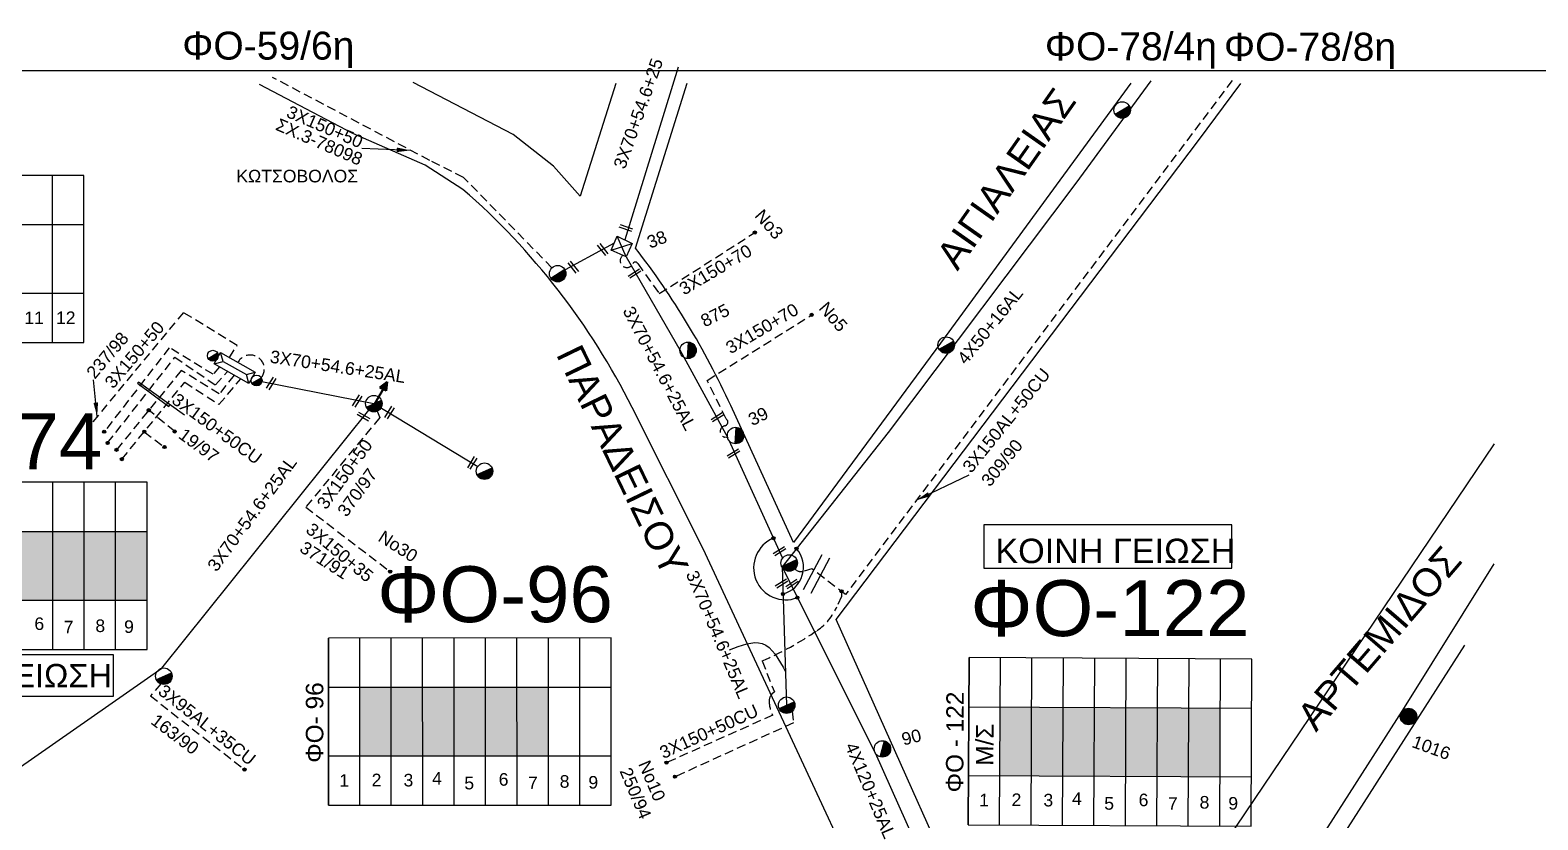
# Model space of a CAD drawing. Header units: millimetres. Extents: x 2999 to 5218, y 1863 to 2903.
# Drawn here: x 4827.6 to 5043.4, y 2782.2 to 2895.2 of the extents above; entities that cross this region are included whole.
import ezdxf
from ezdxf.enums import TextEntityAlignment as Align

# ---------------------------------------------------------------- set-up
doc = ezdxf.new("R2010")
doc.units = ezdxf.units.MM
doc.header["$LTSCALE"] = 0.5
doc.linetypes.add('DASHED', pattern=[19.05, 12.7, -6.35])
for name, color, linetype in [('Άγνωστα', 7, 'Continuous'), ('Ασφαλειοκιβώτια Χ.Τ 12 αναχωρήσεων', 7, 'Continuous'), ('Ασφαλειοκιβώτια Χ.Τ 9 αναχωρήσεων', 7, 'Continuous'), ('Γυμνά εναέρια ΧΤ και ΦΟΠ (3Φ)   4x50+16AL', 7, 'Continuous'), ('Επίτονοι', 7, 'Continuous'), ('Επιγραφές - Σχήματα', 7, 'Continuous'), ('Καλώδια ΧΤ   3x150+50AL', 7, 'DASHED'), ('Καλώδια ΧΤ   3x150+50CU', 7, 'DASHED'), ('Καλώδια ΧΤ   3x150+70AL', 7, 'DASHED'), ('Καλώδια ΧΤ   3x150AL+50CU', 7, 'DASHED'), ('Μηχανική τομή', 7, 'Continuous'), ('Στύλος Ξύλινος', 7, 'Continuous'), ('Στύλος Ξύλινος @ 1', 7, 'Continuous'), ('Στύλος ΦΜ', 7, 'Continuous'), ('Στύλος ΦΜ @ 1', 7, 'Continuous'), ('Συνδέσεις', 7, 'Continuous'), ('Συνεστραμμένα ΧΤ   3x70+54.6+25 AL', 7, 'SYN_LINE'), ('Τομή', 7, 'Continuous'), ('Υποσταθμός εναέριος 2 στύλων', 7, 'Continuous'), ('Υποσταθμός πόλεως', 7, 'Continuous'), ('Υπόβαθρο ΔΕΗ', 7, 'Continuous'), ('Υπόγεια καλώδια Παροχών ΧΤ   4x6', 7, 'DASHED')]:
    doc.layers.add(name, color=color, linetype=linetype)
doc.styles.add('arial', font='ARIAL.TTF')
doc.styles.get("Standard").update_dxf_attribs({"font": 'ARIAL.TTF'})
doc.linetypes.add('SYN_LINE', pattern='A,0.5,-0.0001,["/\\/\\/\\/",Standard,S=0.1,R=0,X=0,Y=-0.05],-0.25', length=0.7501)
doc.dimstyles.new('ISO-25', dxfattribs={"dimtxt": 2.5, "dimasz": 2.5, "dimexe": 1.25, "dimexo": 0.625, "dimtad": 1, "dimtxsty": 'Standard', "dimcen": 2.5, "dimadec": 0, "dimazin": 0, "dimtfac": 1, "dimtmove": 0, "dimatfit": 3, "dimfxl": 1, "dimarcsym": 0})

# ---------------------------------------------------------------- blocks, each defined once
blk = doc.blocks.new('ΑΣΦΑΛΕΙΟΚΙΒΩΤΙΟ ΥΠΟΣΤΑΘΜΟΥ 9 ΑΝΑΧΩΡΗΣΕΩΝ')
at = {"layer": 'Ασφαλειοκιβώτια Χ.Τ 9 αναχωρήσεων', "ltscale": 40}
for p, q in [((-23.8, 40.36), (24.02, 40.36)), ((-9.72, 40.36), (-9.72, -40.64)), ((9.94, 40.36), (9.94, -40.64)), ((-23.8, 31.36), (24.02, 31.36)), ((-23.8, 22.36), (24.02, 22.36)), ((-23.8, 13.36), (24.02, 13.36)), ((-23.8, 4.36), (24.02, 4.36)), ((-23.8, -4.64), (24.02, -4.64)), ((-23.8, -13.64), (24.02, -13.64)), ((-23.8, -22.64), (24.02, -22.64)), ((-23.8, -31.64), (24.02, -31.64))]:
    blk.add_line(p, q, dxfattribs=at)
at = {"layer": 'Ασφαλειοκιβώτια Χ.Τ 9 αναχωρήσεων'}
blk.add_lwpolyline([(-23.8, -40.64), (24.02, -40.64), (24.02, 40.36), (-23.8, 40.36)], close=True, dxfattribs=at)
for s, p in [('1', (-18.54, 37.25)), ('2', (-18.39, 27.98)), ('3', (-18.45, 18.85)), ('4', (-17.96, 10.67)), ('5', (-19.3, 1.44)), ('6', (-18.25, -8.4)), ('7', (-19.23, -16.79)), ('8', (-18.84, -25.86)), ('9', (-19.09, -34.08))]:
    blk.add_text(s, height=3.6, rotation=270, dxfattribs=at).set_placement(p)
at = {"layer": 'Ασφαλειοκιβώτια Χ.Τ 9 αναχωρήσεων', "ltscale": 40}
for tag, height, p in [('ΟΝΟΜΑ', 5, (-0.16, 44.31)), ('ΚΕΙΜΕΝΟ 1', 2, (17.06, 35.59)), ('ΚΕΙΜΕΝΟ 2', 2, (17.06, 26.88)), ('ΚΕΙΜΕΝΟ 3', 2, (17.06, 17.69)), ('ΚΕΙΜΕΝΟ 4', 2, (17.06, 8.71)), ('ΚΕΙΜΕΝΟ 5', 2, (17.06, -0.13)), ('ΚΕΙΜΕΝΟ 6', 2, (17.06, -9.05)), ('ΚΕΙΜΕΝΟ 7', 2, (17.06, -18.13)), ('ΚΕΙΜΕΝΟ 8', 2, (17.06, -26.85)), ('ΚΕΙΜΕΝΟ 9', 2, (17.06, -35.99)), ('ΣΧ', 2, (-0.1, -42.64))]:
    blk.add_attdef(tag, text='', height=height, dxfattribs=at).set_placement(p, align=Align.MIDDLE_CENTER)
blk = doc.blocks.new('ΑΣΦΑΛΕΙΟΚΙΒΩΤΙΟ ΥΠΟΣΤΑΘΜΟΥ 12 ΑΝΑΧΩΡΗΣΕΩΝ')
at = {"layer": 'Ασφαλειοκιβώτια Χ.Τ 12 αναχωρήσεων', "ltscale": 40}
for p, q in [((-23.91, 54), (23.91, 54)), ((-9.83, 54), (-9.83, -54)), ((9.83, 54), (9.83, -54)), ((-23.91, 45), (23.91, 45)), ((-23.91, 36), (23.91, 36)), ((-23.91, 27), (23.91, 27)), ((-23.91, 18), (23.91, 18)), ((-23.91, 9), (23.91, 9)), ((-23.91, 0), (23.91, 0)), ((-23.91, -9), (23.91, -9)), ((-23.91, -18), (23.91, -18)), ((-23.91, -27), (23.91, -27)), ((-23.91, -36), (23.91, -36)), ((-23.91, -45), (23.91, -45))]:
    blk.add_line(p, q, dxfattribs=at)
at = {"layer": 'Ασφαλειοκιβώτια Χ.Τ 12 αναχωρήσεων'}
blk.add_lwpolyline([(-23.91, -54), (23.91, -54), (23.91, 54), (-23.91, 54)], close=True, dxfattribs=at)
for s, rotation, p in [('1', 268.1711, (-18.47, 50.89)), ('2', 270, (-18.28, 41.31)), ('3', 270, (-18.64, 32.9)), ('4', 270, (-18.51, 23.46)), ('5', 270, (-18.85, 14.47)), ('6', 270, (-18.58, 5.55)), ('7', 270, (-18.96, -2.63)), ('8', 270, (-18.53, -11.78)), ('9', 270, (-18.88, -21.26)), ('10', 270, (-18.53, -27.97)), ('11', 270, (-18.67, -36.95)), ('12', 270, (-18.64, -46.02))]:
    blk.add_text(s, height=3.6, rotation=rotation, dxfattribs=at).set_placement(p)
at = {"layer": 'Ασφαλειοκιβώτια Χ.Τ 12 αναχωρήσεων', "ltscale": 40}
for tag, height, p in [('ΟΝΟΜΑ', 5, (0.11, 57.89)), ('ΚΕΙΜΕΝΟ 1', 2, (17.33, 49.23)), ('ΚΕΙΜΕΝΟ 2', 2, (17.33, 40.53)), ('ΚΕΙΜΕΝΟ 3', 2, (17.33, 31.39)), ('ΚΕΙΜΕΝΟ 4', 2, (17.33, 22.41)), ('ΚΕΙΜΕΝΟ 5', 2, (17.33, 13.57)), ('ΚΕΙΜΕΝΟ 6', 2, (17.33, 4.65)), ('ΚΕΙΜΕΝΟ 7', 2, (17.33, -4.42)), ('ΚΕΙΜΕΝΟ 8', 2, (17.33, -13.15)), ('ΚΕΙΜΕΝΟ 9', 2, (17.33, -22.28)), ('ΚΕΙΜΕΝΟ 10', 2, (17.33, -31.5)), ('ΚΕΙΜΕΝΟ 11', 2, (17.33, -40.57)), ('ΚΕΙΜΕΝΟ 12', 2, (17.33, -49.5)), ('ΣΧ', 2, (0.17, -56.08))]:
    blk.add_attdef(tag, text='', height=height, dxfattribs=at).set_placement(p, align=Align.MIDDLE_CENTER)
blk = doc.blocks.new('ΜΗΧΑΝΙΚΗ ΤΟΜΗ')
at = {"layer": 'Μηχανική τομή', "ltscale": 40}
for p, q in [((-1.89, 0.78), (1.89, 0.78)), ((1.89, 0), (-1.89, 0))]:
    blk.add_line(p, q, dxfattribs=at)
blk = doc.blocks.new('ΥΠΑΡΧΩΝ ΤΣΙΜΕΝΤΕΝΙΟΣ ΣΤΥΛΟΣ')
at = {"layer": 'Στύλος ΦΜ'}
blk.add_hatch(color=7, dxfattribs=at).paths.add_polyline_path([(-1.29, -2.28, 0.574793), (2.62, 0, 0.268822), (1.3, 2.27)])
at = {"layer": 'Στύλος ΦΜ', "color": 7}
blk.add_line((-1.29, -2.28), (1.3, 2.27), dxfattribs=at)
blk.add_circle((0, 0), 2.62, dxfattribs=at)
at = {"layer": 'Στύλος ΦΜ', "flags": 4}
for tag, p in [('ΑΡΙΘΜΟΣ', (-4.68, 8.05)), ('ΤΥΠΟΣ', (-4.91, 3.03))]:
    blk.add_attdef(tag, p, '', height=4, dxfattribs=at)
blk = doc.blocks.new('ΥΠΑΡΧΩΝ ΞΥΛΙΝΟΣ ΣΤΥΛΟΣ')
at = {"layer": 'Στύλος Ξύλινος'}
h = blk.add_hatch(color=7, dxfattribs=at)
h.paths.add_polyline_path([(-2.62, 0, 0.270008), (-1.29, -2.28), (1.3, 2.27, 0.576266)])
h.paths.add_polyline_path([(-1.29, -2.28, 0.574793), (2.62, 0, 0.268822), (1.3, 2.27)])
at = {"layer": 'Στύλος Ξύλινος', "color": 7}
blk.add_line((-1.29, -2.28), (1.3, 2.27), dxfattribs=at)
blk.add_circle((0, 0), 2.62, dxfattribs=at)
at = {"layer": 'Στύλος Ξύλινος', "flags": 4}
for tag, p in [('ΑΡΙΘΜΟΣ', (-4.91, 8.6)), ('ΤΥΠΟΣ', (-4.85, 3.39))]:
    blk.add_attdef(tag, p, '', height=4, dxfattribs=at)
blk = doc.blocks.new('ΥΠΟΣΤΑΘΜΟΣ ΕΝΑΕΡΙΟΣ ΕΠΙ 2 ΣΤΥΛΩΝ')
at = {"layer": 'Υποσταθμός εναέριος 2 στύλων', "linetype": 'Continuous'}
for points in [[(-11.97, -2.11, 0.574793), (-8.45, -0.07, 0.268822), (-9.64, 1.98)], [(9.68, -2.15, 0.574793), (13.19, -0.1, 0.268822), (12.01, 1.95)]]:
    blk.add_hatch(color=256, dxfattribs=at).paths.add_polyline_path(points)
for p, q in [((-11.97, -2.11), (-9.64, 1.98)), ((9.68, -2.15), (12.01, 1.95))]:
    blk.add_line(p, q, dxfattribs=at)
for centre in [(-10.81, -0.07), (10.84, -0.1)]:
    blk.add_circle(centre, 2.36, dxfattribs=at)
at = {"layer": 'Υποσταθμός πόλεως', "linetype": 'Continuous', "ltscale": 40}
blk.add_lwpolyline([(-8.57, 2.82), (8.57, 2.82), (8.57, -2.82), (-8.57, -2.82)], close=True, dxfattribs=at)
for points in [[(-5.75, 0), (-8.57, 2.82)], [(-8.57, -2.82), (-5.75, 0)], [(-5.75, 0), (5.75, 0)], [(5.75, 0), (8.57, 2.82)], [(8.57, -2.82), (5.75, 0)]]:
    blk.add_lwpolyline(points, dxfattribs=at)
at = {"layer": 'Υποσταθμός εναέριος 2 στύλων', "ltscale": 40, "flags": 1}
for tag, p in [('ΜΕΤΑΣΧΗΜΑΤΙΣΜΟΣ', (14.09, 2.51)), ('ΙΣΧΥΣ', (14.07, -0.28)), ('ΑΡΙΘΜΟΣ', (14.19, -3))]:
    blk.add_attdef(tag, p, '', height=1.8, dxfattribs=at)
blk = doc.blocks.new('ΤΟΜΗ')
at = {"layer": 'Τομή', "ltscale": 40}
for p, q in [((-5.68, 0), (5.68, 0)), ((5.68, -2.33), (-5.68, -2.33))]:
    blk.add_line(p, q, dxfattribs=at)
blk = doc.blocks.new('ΕΠΙΤΟΝΟΣ')
at = {"layer": 'Επίτονοι', "lineweight": 40, "ltscale": 40}
blk.add_hatch(color=256, dxfattribs=at).paths.add_polyline_path([(-1.13, 6.47), (0, 9.1), (1.13, 6.47)])
for p, q in [((-1.13, 6.47), (0, 9.1)), ((1.13, 6.47), (-1.13, 6.47)), ((-1.13, 6.47), (0, 6.47)), ((0, 9.1), (1.13, 6.47)), ((0, 6.47), (0, 0))]:
    blk.add_line(p, q, dxfattribs=at)
blk = doc.blocks.new('_ΣΥΝΔΕΣΗ')
at = {"layer": 'Συνδέσεις', "linetype": 'SYN_LINE', "ltscale": 40}
blk.add_hatch(color=256, dxfattribs=at).paths.add_polyline_path([(0.5, -0.01, 1), (-0.5, -0.01, 1)])
at = {"layer": 'Συνδέσεις'}
blk.add_circle((0, -0.01), 0.5, dxfattribs=at)

msp = doc.modelspace()

# ---------------------------------------------------------------- hatches: boundary and pattern name
at = {"layer": 'Ασφαλειοκιβώτια Χ.Τ 9 αναχωρήσεων', "ltscale": 40}
for color, points in [(85, [(4826.29, 2823.48), (4826.29, 2813.65), (4830.79, 2813.65), (4830.79, 2823.48)]), (6, [(4830.79, 2823.48), (4830.79, 2813.65), (4835.29, 2813.65), (4835.29, 2823.48)]), (27, [(4835.29, 2823.48), (4835.29, 2813.65), (4839.79, 2813.65), (4839.79, 2823.48)]), (62, [(4839.79, 2823.48), (4839.79, 2813.65), (4844.29, 2813.65), (4844.29, 2823.48)]), (133, [(4874.74, 2801.18), (4874.75, 2791.36), (4879.25, 2791.36), (4879.24, 2801.19)]), (1, [(4879.24, 2801.19), (4879.25, 2791.36), (4883.75, 2791.36), (4883.74, 2801.19)]), (2, [(4883.74, 2801.19), (4883.75, 2791.36), (4888.25, 2791.36), (4888.24, 2801.19)]), (6, [(4888.24, 2801.19), (4888.25, 2791.36), (4892.75, 2791.36), (4892.74, 2801.19)]), (30, [(4892.74, 2801.19), (4892.75, 2791.36), (4897.25, 2791.37), (4897.24, 2801.19)]), (5, [(4897.24, 2801.19), (4897.25, 2791.37), (4901.75, 2791.37), (4901.74, 2801.19)]), (5, [(4966.42, 2798.36), (4966.37, 2788.54), (4970.87, 2788.51), (4970.92, 2798.34)]), (85, [(4970.92, 2798.34), (4970.87, 2788.51), (4975.37, 2788.49), (4975.42, 2798.32)]), (6, [(4975.42, 2798.32), (4975.37, 2788.49), (4979.87, 2788.47), (4979.92, 2798.29)]), (2, [(4979.92, 2798.29), (4979.87, 2788.47), (4984.37, 2788.44), (4984.42, 2798.27)]), (30, [(4984.42, 2798.27), (4984.37, 2788.44), (4988.87, 2788.42), (4988.92, 2798.25)]), (133, [(4988.92, 2798.25), (4988.87, 2788.42), (4993.37, 2788.4), (4993.42, 2798.22)])]:
    msp.add_hatch(color=color, dxfattribs=at).paths.add_polyline_path(points)
at = {"layer": 'Υπόγεια καλώδια Παροχών ΧΤ   4x6', "linetype": 'DASHED', "ltscale": 0.2}
h = msp.add_hatch(color=1, dxfattribs=at)
h.dxf.hatch_style = 1
h.paths.add_polyline_path([(4997.92, 2798.2), (4993.42, 2798.22), (4993.37, 2788.4), (4997.87, 2788.37)])

# ---------------------------------------------------------------- linework, layer by layer
at = {"layer": 'Άγνωστα', "color": 30, "linetype": 'SYN_LINE', "ltscale": 10}
msp.add_lwpolyline([(4911.18, 2864.74), (4903.08, 2860.38)], dxfattribs=at)
at = {"layer": 'Άγνωστα'}
for points in [[(4910.75, 2863.73), (4911.6, 2865.75), (4913.76, 2864.72), (4912.89, 2862.81), (4910.75, 2863.73)], [(4910.75, 2863.73), (4913.76, 2864.72)], [(4912.89, 2862.81), (4911.6, 2865.75)]]:
    msp.add_lwpolyline(points, dxfattribs=at)
at = {"layer": 'Άγνωστα', "color": 133, "linetype": 'DASHED', "ltscale": 0.2}
for points in [[(4877.24, 2840.7), (4877.6, 2839.78), (4867.01, 2826.97)], [(4867.01, 2826.97), (4879.1, 2817.74)], [(4846.27, 2801.67), (4844.77, 2799.96), (4858.24, 2789.4)]]:
    msp.add_lwpolyline(points, dxfattribs=at)
at = {"layer": 'Γυμνά εναέρια ΧΤ και ΦΟΠ (3Φ)   4x50+16AL', "color": 1, "ltscale": 40}
msp.add_lwpolyline([(4987.97, 2887.97), (4977.23, 2873.32), (4950.39, 2837.63), (4935.19, 2818.4), (4935.19, 2818.4)], dxfattribs=at)
at = {"layer": 'Επιγραφές - Σχήματα'}
msp.add_lwpolyline([(3017.22, 2889.47), (5045.69, 2889.47), (5045.69, 1887.75), (3017.22, 1887.75)], close=True, dxfattribs=at)
at = {"layer": 'Επιγραφές - Σχήματα', "ltscale": 0.2}
msp.add_lwpolyline([(4849.64, 2840.14), (4843.05, 2844.84), (4842.93, 2844.69), (4847.4, 2841.38), (4847.57, 2841.62)], dxfattribs=at)
at = {"layer": 'Επιγραφές - Σχήματα', "color": 190}
for points in [[(4964.06, 2818.25), (4999.57, 2818.25), (4999.57, 2824.43), (4964.06, 2824.43)], [(4805.61, 2799.92), (4839.47, 2799.92), (4839.47, 2805.81), (4805.61, 2805.81)]]:
    msp.add_lwpolyline(points, close=True, dxfattribs=at)
at = {"layer": 'Επιγραφές - Σχήματα', "color": 133, "linetype": 'DASHED', "ltscale": 0.2}
msp.add_arc((4859.07, 2846.73), 2.01, 321.6663, 151.1193, dxfattribs=at)
at = {"layer": 'Επιγραφές - Σχήματα', "color": 7, "linetype": 'Continuous', "ltscale": 0.2}
for centre, radius, start, end in [((4935.71, 2818.28), 4.58, 112.454, 291.3956), ((4934.28, 2818.38), 3.98, 285.0166, 41.5706)]:
    msp.add_arc(centre, radius, start, end, dxfattribs=at)
msp.add_spline([(4927.66, 2806.53), (4932.35, 2807.44), (4935.69, 2803.37)], degree=3, dxfattribs=at)
at = {"layer": 'Καλώδια ΧΤ   3x150+50AL', "color": 30, "linetype": 'DASHED', "ltscale": 0.2}
msp.add_lwpolyline([(4902.25, 2861.23), (4889.6, 2874.15), (4884.75, 2876.6), (4862.24, 2888.48)], dxfattribs=at)
at = {"layer": 'Καλώδια ΧΤ   3x150+50AL', "color": 5, "ltscale": 0.2}
msp.add_lwpolyline([(4856.08, 2848.4), (4857.2, 2850.11), (4849.49, 2854.83), (4836.07, 2838.61)], dxfattribs=at)
at = {"layer": 'Καλώδια ΧΤ   3x150+50CU', "color": 6, "ltscale": 0.2}
msp.add_line((4848.26, 2837.8), (4844.54, 2840.83), dxfattribs=at)
at = {"layer": 'Καλώδια ΧΤ   3x150+50CU', "color": 1, "ltscale": 0.2}
msp.add_lwpolyline([(4854.65, 2847.06), (4853.75, 2845.98), (4847.47, 2849.79), (4838.16, 2837.75)], dxfattribs=at)
at = {"layer": 'Καλώδια ΧΤ   3x150+50CU', "color": 2, "ltscale": 0.2}
msp.add_lwpolyline([(4838.65, 2836.15), (4848.29, 2848.42), (4854.11, 2844.46), (4855.83, 2846.39)], dxfattribs=at)
at = {"layer": 'Καλώδια ΧΤ   3x150+50CU', "color": 6, "ltscale": 0.2}
msp.add_lwpolyline([(4856.75, 2845.87), (4854.62, 2843.16), (4849.19, 2846.52), (4839.92, 2835.17)], dxfattribs=at)
at = {"layer": 'Καλώδια ΧΤ   3x150+50CU', "color": 30, "ltscale": 0.2}
for points in [[(4840.68, 2833.82), (4849.68, 2844.84), (4854.58, 2841.66), (4857.73, 2845.32)], [(4843.89, 2837.76), (4846.79, 2835.56)]]:
    msp.add_lwpolyline(points, dxfattribs=at)
at = {"layer": 'Καλώδια ΧΤ   3x150+50CU', "color": 173, "ltscale": 0.2}
msp.add_lwpolyline([(4943.7, 2814.92), (4943.68, 2814.19), (4943.04, 2812.72, -0.139673), (4940.23, 2809.32, -0.047994), (4932.33, 2804.95), (4934.1, 2800.52), (4933.75, 2800.18, 0.19899), (4933.35, 2799.26, 0.126338), (4933.85, 2797.19), (4918.66, 2790.39)], format="xyb", dxfattribs=at)
at = {"layer": 'Καλώδια ΧΤ   3x150+50CU', "color": 1, "linetype": 'DASHED', "ltscale": 0.2}
msp.add_lwpolyline([(4936.62, 2797.74), (4936.83, 2796.09), (4919.86, 2788.36)], dxfattribs=at)
at = {"layer": 'Καλώδια ΧΤ   3x150+70AL', "color": 85, "linetype": 'DASHED', "ltscale": 0.2}
for points in [[(4912.44, 2863.01, 1.321911), (4913.84, 2861.82, -0.642966), (4914.53, 2861.82), (4917.62, 2857.52), (4931.3, 2866.27)], [(4927.41, 2836.89), (4927.01, 2836.97, -0.818857), (4927.01, 2838.61, 0.672795), (4927.19, 2839.59), (4924.48, 2845.11), (4939.44, 2854.48)]]:
    msp.add_lwpolyline(points, format="xyb", dxfattribs=at)
at = {"layer": 'Καλώδια ΧΤ   3x150AL+50CU', "color": 173, "ltscale": 0.2}
msp.add_lwpolyline([(4999.62, 2888.04), (4944.29, 2814.47), (4939.44, 2818.15), (4938.38, 2817.8, -0.284564), (4937.03, 2818.12, -2.412913)], format="xyb", dxfattribs=at)
at = {"layer": 'Συνεστραμμένα ΧΤ   3x70+54.6+25 AL', "color": 1, "ltscale": 15}
msp.add_line((4935.19, 2818.4), (4935.85, 2798.62), dxfattribs=at)
at = {"layer": 'Συνεστραμμένα ΧΤ   3x70+54.6+25 AL', "color": 85, "ltscale": 20}
msp.add_lwpolyline([(4920.33, 2889.96), (4912.68, 2865.24)], dxfattribs=at)
at = {"layer": 'Συνεστραμμένα ΧΤ   3x70+54.6+25 AL', "color": 85, "ltscale": 15}
for points in [[(4912.89, 2862.81), (4920.57, 2849.5), (4927.41, 2836.89)], [(4927.56, 2836.56), (4935.26, 2819.66)], [(4935.14, 2818.48), (4948.53, 2791.8), (4959.9, 2766.35), (4968.94, 2748.39)]]:
    msp.add_lwpolyline(points, dxfattribs=at)
at = {"layer": 'Συνεστραμμένα ΧΤ   3x70+54.6+25 AL', "color": 133, "ltscale": 20}
for points in [[(4860.74, 2844.97), (4876.76, 2841.78), (4891.65, 2832.8)], [(4815.55, 2782.41), (4846.4, 2803.91), (4876.03, 2840.86)], [(5023.81, 2797.53), (5037.13, 2818.83)], [(4970.02, 2748.54), (5001.68, 2762.93), (5023.95, 2797.74)]]:
    msp.add_lwpolyline(points, dxfattribs=at)
at = {"layer": 'Υπόβαθρο ΔΕΗ'}
for points in [[(4911.4, 2887.59), (4906.28, 2871.46), (4902.47, 2875.79), (4896.72, 2880.32), (4882.37, 2887.76)], [(5037.13, 2836.04), (4982.97, 2755.79), (4966.93, 2757.27), (4942.92, 2810.88), (4994.79, 2879.43), (5000.86, 2887.6)], [(5041.08, 2746.69), (5027.22, 2749.4), (4998.78, 2753.83), (5032.92, 2807.23)]]:
    msp.add_lwpolyline(points, dxfattribs=at)
for points in [[(4762.21, 2631.94), (4799.72, 2620.49), (4800.79, 2620.32), (4811.71, 2659.36), (4822.04, 2696.33), (4836.9, 2751.62), (4850.22, 2741.34), (4862.71, 2732.77, 0.11908), (4870.71, 2729.72), (4888.66, 2738.77), (4915.74, 2752.18), (4948.22, 2768.7), (4923.88, 2820.99), (4913.74, 2841.21, 0.097629), (4889.52, 2872.45), (4884.09, 2875.89), (4873.75, 2880.46), (4860.38, 2887.48)], [(4985.1, 2887.65), (4958.52, 2851.33), (4936.81, 2821.92), (4927.84, 2841.51, 0.057403), (4914.22, 2864.03), (4921.62, 2887.66)]]:
    msp.add_lwpolyline(points, format="xyb", dxfattribs=at)

# ---------------------------------------------------------------- block references
at = {"layer": 'Ασφαλειοκιβώτια Χ.Τ 12 αναχωρήσεων', "xscale": 0.5, "yscale": 0.5, "zscale": 0.5, "rotation": 90}
msp.add_blockref('ΑΣΦΑΛΕΙΟΚΙΒΩΤΙΟ ΥΠΟΣΤΑΘΜΟΥ 12 ΑΝΑΧΩΡΗΣΕΩΝ', (4808.25, 2862.49), dxfattribs=at).add_auto_attribs({'ΟΝΟΜΑ': 'ΦΟ-174'})
at = {"layer": 'Ασφαλειοκιβώτια Χ.Τ 9 αναχωρήσεων', "color": 6, "ltscale": 40, "xscale": 0.4999999999999993, "yscale": 0.4999999999999993, "zscale": 0.4999999999999993, "rotation": 89.99252312728778}
msp.add_blockref('ΑΣΦΑΛΕΙΟΚΙΒΩΤΙΟ ΥΠΟΣΤΑΘΜΟΥ 9 ΑΝΑΧΩΡΗΣΕΩΝ', (4823.97, 2818.51), dxfattribs=at).add_auto_attribs({'ΟΝΟΜΑ': 'ΦΟ - 74'})
at = {"layer": 'Ασφαλειοκιβώτια Χ.Τ 9 αναχωρήσεων', "xscale": 0.4999999999999998, "yscale": 0.4999999999999998, "zscale": 0.4999999999999998}
for p, rotation, values in [((4890.43, 2796.22), 90.02243284770458, {'ΟΝΟΜΑ': 'ΦΟ- 96'}), ((4982.08, 2793.31), 89.70135055606067, {'ΟΝΟΜΑ': 'ΦΟ - 122'})]:
    msp.add_blockref('ΑΣΦΑΛΕΙΟΚΙΒΩΤΙΟ ΥΠΟΣΤΑΘΜΟΥ 9 ΑΝΑΧΩΡΗΣΕΩΝ', p, dxfattribs=dict(at, rotation=rotation)).add_auto_attribs(values)
at = {"layer": 'Επίτονοι', "xscale": 0.4499999999997935, "yscale": 0.4499999999997935, "zscale": 0.4499999999997935, "rotation": 330.0805009416515}
msp.add_blockref('ΕΠΙΤΟΝΟΣ', (4876.62, 2841.33), dxfattribs=at)
at = {"layer": 'Μηχανική τομή'}
for p, xscale, yscale, zscale, rotation in [((4912.91, 2867.1), 0.4999999999999994, 0.4999999999999994, 0.4999999999999994, 160.985124401822), ((4909.68, 2863.95), 0.4999999999999995, 0.4999999999999995, 0.4999999999999995, 128.0493254744149), ((4905.46, 2861.45), 0.4999999999999995, 0.4999999999999995, 0.4999999999999995, 128.0493254744149), ((4914.18, 2860.22), 0.4999999999999995, 0.4999999999999995, 0.4999999999999995, 32.19038683362808), ((4861.88, 2844.78), 0.5000000000001988, 0.5000000000001988, 0.5000000000001988, 238.0289463807884), ((4874.19, 2842.26), 0.5000000000001988, 0.5000000000001988, 0.5000000000001988, 238.0289463807884), ((4875.19, 2839.75), 0.4999999999999997, 0.4999999999999997, 0.4999999999999997, 330.8290468552934), ((4878.83, 2840.6), 0.5000000000001988, 0.5000000000001988, 0.5000000000001988, 238.0289463807884), ((4926.04, 2839.66), 0.4999999999999995, 0.4999999999999995, 0.4999999999999995, 32.19038683362808), ((4890.69, 2833.39), 0.5000000000001988, 0.5000000000001988, 0.5000000000001988, 238.0289463807884), ((4928.35, 2834.49), 0.4999999999999993, 0.4999999999999993, 0.4999999999999993, 32.19038683362811), ((4934.95, 2820.51), 0.4999999999999995, 0.4999999999999995, 0.4999999999999995, 32.19038683362808), ((4935.23, 2815.87), 0.4999999999999995, 0.4999999999999995, 0.4999999999999995, 32.19038683362808), ((4936.72, 2815.8), 0.4999999999999995, 0.4999999999999995, 0.4999999999999995, 32.19038683362808)]:
    msp.add_blockref('ΜΗΧΑΝΙΚΗ ΤΟΜΗ', p, dxfattribs=dict(at, xscale=xscale, yscale=yscale, zscale=zscale, rotation=rotation))
at = {"layer": 'Στύλος Ξύλινος @ 1', "ltscale": 40}
ref = msp.add_blockref('ΥΠΑΡΧΩΝ ΞΥΛΙΝΟΣ ΣΤΥΛΟΣ', (5024.87, 2797), dxfattribs=dict(at, xscale=0.4499999999998179, yscale=0.4499999999998179, zscale=0.4499999999998179, rotation=339.86472272852))
ref.add_attrib('ΤΥΠΟΣ', '1016', (5025.21, 2792.67), dxfattribs={"layer": 'Στύλος Ξύλινος', "height": 1.8, "rotation": 339.8647, "flags": 4})
at = {"layer": 'Στύλος ΦΜ @ 1', "ltscale": 40}
for p, xscale, yscale, zscale, rotation in [((4983.88, 2883.8), 0.4499999999998182, 0.4499999999998182, 0.4499999999998182, 329.4999534400037), ((4903.08, 2860.38), 0.4499999999998181, 0.4499999999998181, 0.4499999999998181, 331.8094651412195), ((4958.69, 2850.16), 0.4499999999998182, 0.4499999999998182, 0.4499999999998182, 329.4999534400037), ((4876.76, 2841.78), 0.449999999999818, 0.449999999999818, 0.449999999999818, 323.95426947728), ((4892.6, 2832.11), 0.449999999999818, 0.449999999999818, 0.449999999999818, 323.95426947728), ((4936.22, 2818.97), 0.449999999999818, 0.449999999999818, 0.449999999999818, 323.95426947728), ((4846.7, 2802.77), 0.449999999999818, 0.449999999999818, 0.449999999999818, 323.95426947728), ((4935.85, 2798.62), 0.449999999999818, 0.449999999999818, 0.449999999999818, 323.95426947728)]:
    msp.add_blockref('ΥΠΑΡΧΩΝ ΤΣΙΜΕΝΤΕΝΙΟΣ ΣΤΥΛΟΣ', p, dxfattribs=dict(at, xscale=xscale, yscale=yscale, zscale=zscale, rotation=rotation))
ref = msp.add_blockref('ΥΠΑΡΧΩΝ ΤΣΙΜΕΝΤΕΝΙΟΣ ΣΤΥΛΟΣ', (4921.74, 2849.41), dxfattribs=dict(at, xscale=0.4499999999998181, yscale=0.4499999999998181, zscale=0.4499999999998181, rotation=26.66649772415477))
ref.add_attrib('ΤΥΠΟΣ', '875', (4924.13, 2852.68), dxfattribs={"layer": 'Στύλος ΦΜ', "height": 1.8, "rotation": 26.6665, "flags": 4})
ref = msp.add_blockref('ΥΠΑΡΧΩΝ ΤΣΙΜΕΝΤΕΝΙΟΣ ΣΤΥΛΟΣ', (4928.54, 2837.21), dxfattribs=dict(at, xscale=0.4499999999998181, yscale=0.4499999999998181, zscale=0.4499999999998181, rotation=26.66649772415477))
ref.add_attrib('ΤΥΠΟΣ', '39', (4930.93, 2838.54), dxfattribs={"layer": 'Στύλος ΦΜ', "height": 1.8, "rotation": 26.6665, "flags": 4})
ref = msp.add_blockref('ΥΠΑΡΧΩΝ ΤΣΙΜΕΝΤΕΝΙΟΣ ΣΤΥΛΟΣ', (4949.56, 2792.36), dxfattribs=dict(at, xscale=0.4499999999998181, yscale=0.4499999999998181, zscale=0.4499999999998181, rotation=14.44159575339709))
ref.add_attrib('ΤΥΠΟΣ', '90', (4952.58, 2792.83), dxfattribs={"layer": 'Στύλος ΦΜ', "height": 1.8, "rotation": 14.4416, "flags": 4})
at = {"layer": 'Συνδέσεις', "xscale": 0.4500000000002728, "yscale": 0.4500000000002728, "zscale": 0.4500000000002728}
for p in [(4931.3, 2866.27), (4939.44, 2854.49), (4844.54, 2840.84), (4836.07, 2838.62), (4838.16, 2837.76), (4838.65, 2836.16), (4843.9, 2837.76), (4848.26, 2837.8), (4839.92, 2835.17), (4840.68, 2833.83), (4846.79, 2835.57), (4933.96, 2822.53), (4937.26, 2821.03), (4879.1, 2817.74), (4935.32, 2814.55), (4943.71, 2814.92), (4937.39, 2814.02), (4918.65, 2790.41), (4858.24, 2789.41), (4919.86, 2788.38)]:
    msp.add_blockref('_ΣΥΝΔΕΣΗ', p, dxfattribs=at)
at = {"layer": 'Τομή', "xscale": 0.5, "yscale": 0.5, "zscale": 0.5, "rotation": 62.21792516015098}
msp.add_blockref('ΤΟΜΗ', (4939.61, 2817.67), dxfattribs=at)
at = {"layer": 'Υποσταθμός εναέριος 2 στύλων', "xscale": 0.3322298510046598, "yscale": 0.3322298510046598, "zscale": 0.3322298510046598, "rotation": 330.5380511998286}
msp.add_blockref('ΥΠΟΣΤΑΘΜΟΣ ΕΝΑΕΡΙΟΣ ΕΠΙ 2 ΣΤΥΛΩΝ', (4856.85, 2846.89), dxfattribs=at)

# ---------------------------------------------------------------- texts
at = {"layer": 'Άγνωστα', "linetype": 'DASHED', "ltscale": 0.2, "insert": (4868.46, 2827.55), "char_height": 1.8, "width": 17.1868, "attachment_point": 1, "rotation": 54.1132, "style": 'arial'}
msp.add_mtext('3X150+50', dxfattribs=at)
at = {"layer": 'Άγνωστα', "ltscale": 40, "char_height": 1.8, "width": 17.1868, "attachment_point": 1, "style": 'arial'}
for s, insert, rotation in [('3X150+35', (4868.03, 2824.87), 320.1807), ('3X95AL+35CU', (4846.84, 2801.74), 321.6488)]:
    msp.add_mtext(s, dxfattribs=dict(at, insert=insert, rotation=rotation))
at = {"layer": 'Γυμνά εναέρια ΧΤ και ΦΟΠ (3Φ)   4x50+16AL', "ltscale": 40, "char_height": 1.8, "width": 17.1868, "attachment_point": 1, "style": 'arial'}
for s, insert, rotation in [('4X50+16AL', (4960.12, 2848.37), 51.1171), ('3X70+54.6+25AL', (4923.05, 2818.11), 292.8953), ('4X120+25AL', (4945.84, 2793.49), 292.8953)]:
    msp.add_mtext(s, dxfattribs=dict(at, insert=insert, rotation=rotation))
at = {"layer": 'Επιγραφές - Σχήματα', "char_height": 4, "width": 15.1545, "attachment_point": 1}
for s, insert in [('ΦΟ-59/6η', (4849.33, 2895.02)), ('ΦΟ-78/4η', (4972.81, 2894.92)), ('ΦΟ-78/8η', (4998.45, 2894.86))]:
    msp.add_mtext(s, dxfattribs=dict(at, insert=insert))
at = {"layer": 'Επιγραφές - Σχήματα', "attachment_point": 1}
for s, insert, char_height, width, rotation in [('ΑΙΓΙΑΛΕΙΑΣ', (4957.03, 2862.97), 4, 15.1545, 54.8954), ('ΠΑΡΑΔΕΙΣΟΥ', (4906.38, 2850.6), 4, 15.1545, 295.8019), ('ΑΡΤΕΜΙΔΟΣ', (5008.6, 2797.28), 4, 15.1545, 49.2709), ('Μ/Σ', (4962.94, 2789.95), 2.5, 2.2865, 89.7014)]:
    msp.add_mtext(s, dxfattribs=dict(at, insert=insert, char_height=char_height, width=width, rotation=rotation))
at = {"layer": 'Επιγραφές - Σχήματα', "ltscale": 40, "char_height": 1.8, "width": 17.1868, "attachment_point": 1, "style": 'arial'}
for s, insert, rotation in [('ΣX.3-78098', (4863.26, 2882.68), 336.6775), ('Νο3', (4932.51, 2869.79), 311.0359), ('38', (4915.64, 2865.63), 21.044), ('Νο5', (4941.69, 2856.55), 311.0359), ('237/98', (4835.45, 2846.36), 49.6894), ('19/97', (4849.72, 2838.41), 323.5821), ('309/90', (4963.55, 2830.89), 51.1171), ('370/97', (4871.4, 2826.49), 54.1132), ('Νο30', (4878.19, 2823.74), 327.2966), ('371/91', (4866.96, 2822.21), 327.2966), ('163/90', (4845.78, 2797.5), 322.9232), ('Νο10', (4916.24, 2790.93), 292.8953), ('250/94', (4913.56, 2789.91), 292.8953)]:
    msp.add_mtext(s, dxfattribs=dict(at, insert=insert, rotation=rotation))
at = {"layer": 'Επιγραφές - Σχήματα', "ltscale": 0.2, "insert": (4857.08, 2875.25), "char_height": 1.8, "width": 13.019, "attachment_point": 1}
msp.add_mtext('ΚΩΤΣΟΒΟΛΟΣ', dxfattribs=at)
at = {"layer": 'Επιγραφές - Σχήματα', "ltscale": 40, "char_height": 8, "width": 17.8089, "attachment_point": 1, "style": 'arial'}
for s, insert in [('ΦO-74', (4804.13, 2840.39)), ('ΦO-96', (4877.22, 2818.5)), ('ΦO-122', (4962.14, 2816.51))]:
    msp.add_mtext(s, dxfattribs=dict(at, insert=insert))
at = {"layer": 'Επιγραφές - Σχήματα', "color": 190, "attachment_point": 1}
for insert, char_height, width in [((4965.73, 2822.45), 3.5, 35.1311), ((4806.52, 2804.52), 3.3377, 33.5024)]:
    msp.add_mtext('KOINH ΓΕΙΩΣΗ', dxfattribs=dict(at, insert=insert, char_height=char_height, width=width))
at = {"layer": 'Καλώδια ΧΤ   3x150+50AL', "ltscale": 40, "char_height": 1.8, "width": 17.1868, "attachment_point": 1, "style": 'arial'}
for insert, rotation in [((4864.81, 2884.52), 336.6775), ((4838.07, 2844.97), 49.6894)]:
    msp.add_mtext('3X150+50', dxfattribs=dict(at, insert=insert, rotation=rotation))
at = {"layer": 'Καλώδια ΧΤ   3x150+50CU', "ltscale": 0.2, "char_height": 1.8, "width": 17.1868, "attachment_point": 1, "style": 'arial'}
for insert, rotation in [((4848.74, 2843.42), 323.5821), ((4917.45, 2792.54), 24.4868)]:
    msp.add_mtext('3X150+50CU', dxfattribs=dict(at, insert=insert, rotation=rotation))
at = {"layer": 'Καλώδια ΧΤ   3x150+70AL', "ltscale": 40, "char_height": 1.8, "width": 17.1868, "attachment_point": 1, "rotation": 30.6961, "style": 'arial'}
for insert in [(4920.25, 2858.79), (4926.91, 2850.37)]:
    msp.add_mtext('3X150+70', dxfattribs=dict(at, insert=insert))
at = {"layer": 'Καλώδια ΧΤ   3x150AL+50CU', "ltscale": 0.2, "insert": (4960.87, 2832.85), "char_height": 1.8, "width": 17.1868, "attachment_point": 1, "rotation": 51.1171, "style": 'arial'}
msp.add_mtext('3X150AL+50CU', dxfattribs=at)
at = {"layer": 'Συνεστραμμένα ΧΤ   3x70+54.6+25 AL', "ltscale": 40, "char_height": 1.8, "width": 17.1868, "attachment_point": 1, "style": 'arial'}
for s, insert, rotation in [('3X70+54.6+25', (4911.01, 2875.84), 70.5411), ('3X70+54.6+25AL', (4852.79, 2818.66), 53.6403)]:
    msp.add_mtext(s, dxfattribs=dict(at, insert=insert, rotation=rotation))
at = {"layer": 'Συνεστραμμένα ΧΤ   3x70+54.6+25 AL', "ltscale": 20, "char_height": 1.8, "width": 17.1868, "attachment_point": 1, "style": 'arial'}
for insert, rotation in [((4913.92, 2855.93), 297.5993), ((4862.07, 2849.44), 351.3468)]:
    msp.add_mtext('3X70+54.6+25AL', dxfattribs=dict(at, insert=insert, rotation=rotation))

# ---------------------------------------------------------------- leaders
at = {"layer": 'Επιγραφές - Σχήματα', "ltscale": 40}
for points in [[(4882.04, 2878.03), (4875.03, 2878.29)], [(4837.16, 2839.93), (4836.61, 2845.17)], [(4954.41, 2827.94), (4961.99, 2831.57)]]:
    msp.add_leader(points, dimstyle='ISO-25', override={"dimasz": 2, "dimtad": 0}, dxfattribs=at)

doc.saveas('drawing.dxf')
